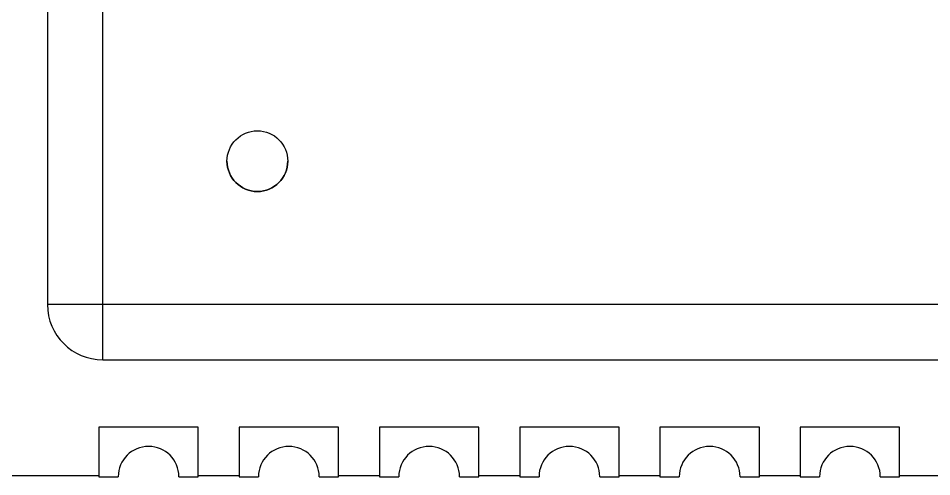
# Model space of a CAD drawing. Header units: millimetres. Extents: x 5 to 292, y 5 to 205.
# Drawn here: x 72.2 to 80.47, y 110.72 to 114.88 of the extents above; entities that cross this region are included whole.
import ezdxf

# ---------------------------------------------------------------- set-up
doc = ezdxf.new("R2010")
doc.units = ezdxf.units.MM

msp = doc.modelspace()

# ---------------------------------------------------------------- linework, layer by layer
at = {"color": 7, "linetype": 'Continuous', "lineweight": 25}
for p, q in [((72.4645, 128.8823), (72.4645, 112.2823)), ((72.9645, 112.2823), (72.9645, 128.8823)), ((72.9645, 112.2823), (72.4645, 112.2823)), ((87.7645, 112.2823), (72.9645, 112.2823)), ((72.9645, 111.7823), (72.9645, 112.2823)), ((72.9645, 111.7823), (87.7645, 111.7823)), ((73.8295, 111.1723), (72.9295, 111.1723)), ((72.9295, 111.1723), (72.9295, 110.7223)), ((73.8295, 110.7223), (73.8295, 111.1723)), ((75.0995, 111.1723), (74.1995, 111.1723)), ((74.1995, 111.1723), (74.1995, 110.7223)), ((75.0995, 110.7223), (75.0995, 111.1723)), ((76.3695, 111.1723), (75.4695, 111.1723)), ((75.4695, 111.1723), (75.4695, 110.7223)), ((76.3695, 110.7223), (76.3695, 111.1723)), ((77.6395, 111.1723), (76.7395, 111.1723)), ((76.7395, 111.1723), (76.7395, 110.7223)), ((77.6395, 110.7223), (77.6395, 111.1723)), ((78.9095, 111.1723), (78.0095, 111.1723)), ((78.0095, 111.1723), (78.0095, 110.7223)), ((78.9095, 110.7223), (78.9095, 111.1723)), ((80.1795, 111.1723), (79.2795, 111.1723)), ((79.2795, 111.1723), (79.2795, 110.7223)), ((80.1795, 110.7223), (80.1795, 111.1723)), ((71.3645, 110.7323), (72.9295, 110.7323)), ((72.9295, 110.7223), (73.1045, 110.7223)), ((73.6545, 110.7223), (73.8295, 110.7223)), ((73.8295, 110.7323), (74.1995, 110.7323)), ((74.1995, 110.7223), (74.3745, 110.7223)), ((74.9245, 110.7223), (75.0995, 110.7223)), ((75.0995, 110.7323), (75.4695, 110.7323)), ((75.4695, 110.7223), (75.6445, 110.7223)), ((76.1945, 110.7223), (76.3695, 110.7223)), ((76.3695, 110.7323), (76.7395, 110.7323)), ((76.7395, 110.7223), (76.9145, 110.7223)), ((77.4645, 110.7223), (77.6395, 110.7223)), ((77.6395, 110.7323), (78.0095, 110.7323)), ((78.0095, 110.7223), (78.1845, 110.7223)), ((78.7345, 110.7223), (78.9095, 110.7223)), ((78.9095, 110.7323), (79.2795, 110.7323)), ((79.2795, 110.7223), (79.4545, 110.7223)), ((80.0045, 110.7223), (80.1795, 110.7223)), ((80.1795, 110.7323), (80.5495, 110.7323))]:
    msp.add_line(p, q, dxfattribs=at)
msp.add_circle((74.3645, 113.5823), 0.275, dxfattribs=at)
for centre, radius, start, end in [((74.3645, 113.5823), 0.275, 180, 0), ((72.9645, 112.2823), 0.5, 180, 270), ((73.3795, 110.7223), 0.275, 0, 180), ((74.6495, 110.7223), 0.275, 0, 180), ((75.9195, 110.7223), 0.275, 0, 180), ((77.1895, 110.7223), 0.275, 0, 180), ((78.4595, 110.7223), 0.275, 0, 180), ((79.7295, 110.7223), 0.275, 0, 180)]:
    msp.add_arc(centre, radius, start, end, dxfattribs=at)

doc.saveas('drawing.dxf')
